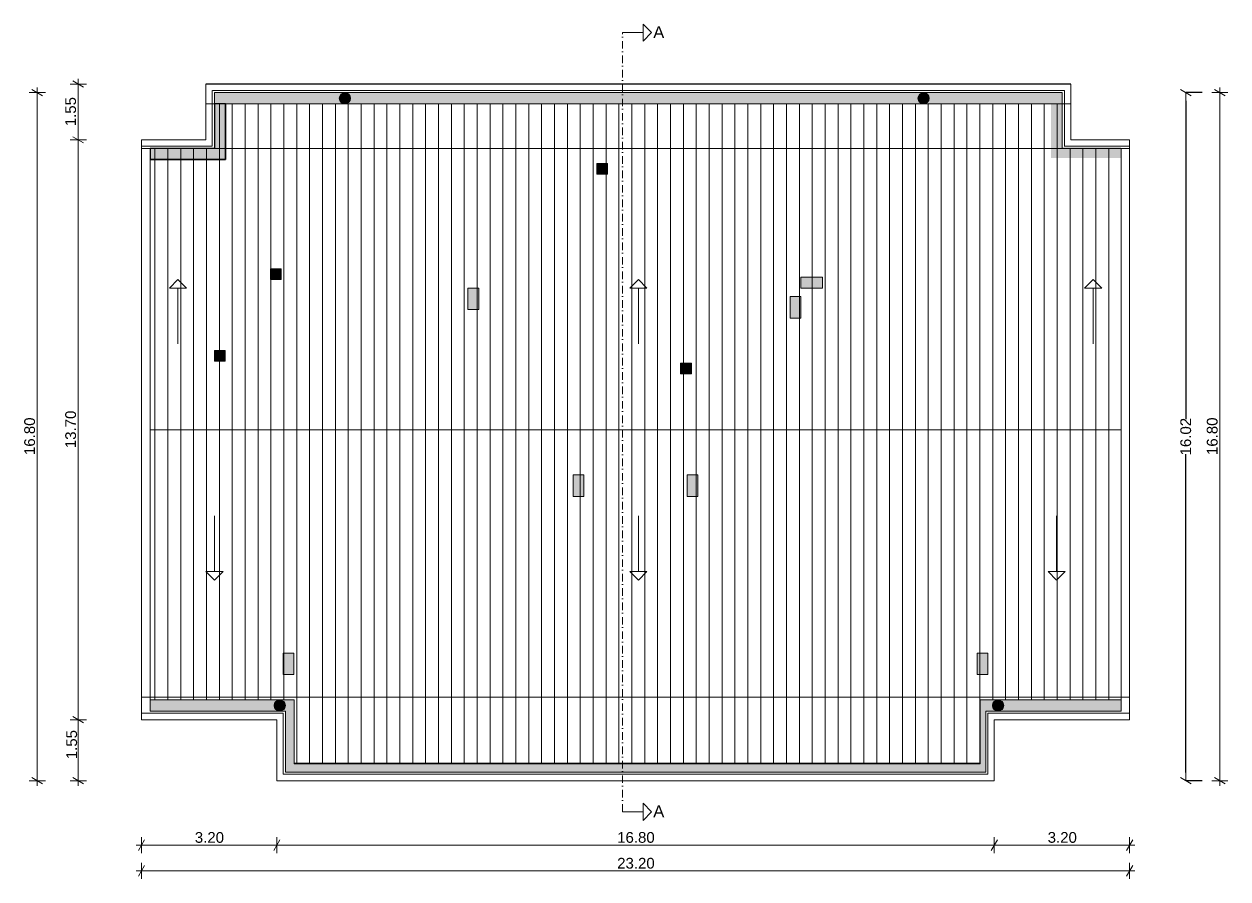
# Model space of a CAD drawing. Header units: feet. Extents: x 2565673 to 2671128, y -122443 to -81443.
# Drawn here: x 2643109 to 2671128, y -111517 to -91613 of the extents above; entities that cross this region are included whole.
import ezdxf

# ---------------------------------------------------------------- set-up
doc = ezdxf.new("R2010")
doc.units = ezdxf.units.FT
doc.header["$MEASUREMENT"] = 0
doc.linetypes.add('Dot & Dashed', pattern=[335.138881, 176.388884, -88.194442, 0, -70.555556])
for name, color, linetype in [('Dimensioning - General', 7, 'Continuous'), ('Exterior walls', 7, 'Continuous'), ('Shell - Roof', 7, 'Continuous'), ('Structural - Bearing', 7, 'Continuous')]:
    doc.layers.add(name, color=color, linetype=linetype)
for name, color, linetype, lineweight in [('Exterior walls_Pen_No__1', 7, 'Continuous', 5), ('Exterior walls_Pen_No__20', 1, 'Continuous', 5), ('Shell - Roof_Pen_No__1', 7, 'Continuous', 5), ('Shell - Roof_Pen_No__21', 7, 'Continuous', 5), ('Structural - Bearing_Pen_No__1', 7, 'Continuous', 5), ('Text blocks_Pen_No__20', 1, 'Continuous', 5)]:
    doc.layers.add(name, color=color, linetype=linetype, lineweight=lineweight)
for name, color, linetype, lineweight, true_color in [('Exterior walls_Pen_No__102', 7, 'Continuous', 5, 0xcccccc), ('Structural - Bearing_Pen_No__25', 7, 'Continuous', 5, 0x40a5ff), ('Structural - Bearing_Pen_No__62', 7, 'Continuous', 5, 0xaaaaaa), ('Structural - Bearing_Pen_No__89', 7, 'Continuous', 5, 0x71cebe)]:
    doc.layers.add(name, color=color, linetype=linetype, lineweight=lineweight, true_color=true_color)
doc.styles.add('GENERATED_STYLE_1', font='arial.ttf')
doc.dimstyles.new('GENERATED_STYLE__2', dxfattribs={"dimtxt": 250, "dimasz": 190, "dimexe": 0.18, "dimexo": 3, "dimgap": 0.09, "dimtad": 1, "dimlfac": 0.001, "dimzin": 0, "dimdsep": 46, "dimtxsty": 'GENERATED_STYLE_1', "dimblk": 'ARROWHEAD_2', "dimblk1": 'ARROWHEAD_2', "dimblk2": 'ARROWHEAD_2', "dimcen": 0.09, "dimclrd": 7, "dimclre": 7, "dimclrt": 7, "dimadec": 0, "dimazin": 0, "dimtfac": 1, "dimtdec": 4, "dimtmove": 2, "dimatfit": 3, "dimfxl": 1, "dimtolj": 1, "dimtzin": 0, "dimarcsym": 0})

# ---------------------------------------------------------------- blocks, each defined once
blk = doc.blocks.new('Slab_1', base_point=(2576682, -107809))
at = {"layer": 'Structural - Bearing_Pen_No__89', "color": 123, "linetype": 'Continuous', "lineweight": 5, "true_color": 0x71cebe, "flags": 128}
blk.add_lwpolyline([(2576682, -107809), (2579832, -107809), (2579832, -109229), (2596532, -109229), (2596532, -107809), (2599682, -107809), (2599682, -107288), (2576682, -107288)], close=True, dxfattribs=at)
blk = doc.blocks.new('Slab_2', base_point=(2599682, -94509))
at = {"layer": 'Structural - Bearing_Pen_No__89', "color": 123, "linetype": 'Continuous', "lineweight": 5, "true_color": 0x71cebe, "flags": 128}
blk.add_lwpolyline([(2599682, -94509), (2599682, -94309), (2598312, -94309), (2598312, -93470), (2578182, -93470), (2578182, -94309), (2576682, -94309), (2576682, -94509)], close=True, dxfattribs=at)
blk = doc.blocks.new('Wall_1', base_point=(2576682, -107809))
at = {"layer": 'Exterior walls_Pen_No__1', "color": 7, "linetype": 'Continuous', "lineweight": 5, "flags": 128}
for points in [[(2579982, -107659), (2576682, -107659)], [(2576682, -107659), (2576682, -107809)], [(2576682, -107809), (2579832, -107809)]]:
    blk.add_lwpolyline(points, dxfattribs=at)
blk = doc.blocks.new('Wall_2', base_point=(2579832, -107809))
at = {"layer": 'Exterior walls_Pen_No__1', "color": 7, "linetype": 'Continuous', "lineweight": 5, "flags": 128}
for points in [[(2579832, -107809), (2579832, -109229)], [(2579982, -109079), (2579982, -107659)]]:
    blk.add_lwpolyline(points, dxfattribs=at)
blk = doc.blocks.new('Wall_3', base_point=(2579832, -109229))
at = {"layer": 'Exterior walls_Pen_No__1', "color": 7, "linetype": 'Continuous', "lineweight": 5, "flags": 128}
for points in [[(2579832, -109229), (2596532, -109229)], [(2596382, -109079), (2579982, -109079)]]:
    blk.add_lwpolyline(points, dxfattribs=at)
blk = doc.blocks.new('Wall_4', base_point=(2596532, -109229))
at = {"layer": 'Exterior walls_Pen_No__1', "color": 7, "linetype": 'Continuous', "lineweight": 5, "flags": 128}
for points in [[(2596382, -107659), (2596382, -109079)], [(2596532, -109229), (2596532, -107809)]]:
    blk.add_lwpolyline(points, dxfattribs=at)
blk = doc.blocks.new('Wall_5', base_point=(2596532, -107809))
at = {"layer": 'Exterior walls_Pen_No__1', "color": 7, "linetype": 'Continuous', "lineweight": 5, "flags": 128}
for points in [[(2599682, -107659), (2596382, -107659)], [(2596532, -107809), (2599682, -107809)], [(2599682, -107809), (2599682, -107659)]]:
    blk.add_lwpolyline(points, dxfattribs=at)
blk = doc.blocks.new('Wall_6', base_point=(2599682, -94309))
at = {"layer": 'Exterior walls_Pen_No__1', "color": 7, "linetype": 'Continuous', "lineweight": 5, "flags": 128}
for points in [[(2599682, -94309), (2598312, -94309)], [(2599682, -94459), (2599682, -94309)], [(2598162, -94459), (2599682, -94459)]]:
    blk.add_lwpolyline(points, dxfattribs=at)
blk = doc.blocks.new('Wall_7', base_point=(2598312, -94309))
at = {"layer": 'Exterior walls_Pen_No__1', "color": 7, "linetype": 'Continuous', "lineweight": 5, "flags": 128}
for points in [[(2598312, -94309), (2598312, -93009)], [(2598162, -93159), (2598162, -94459)]]:
    blk.add_lwpolyline(points, dxfattribs=at)
blk = doc.blocks.new('Wall_8', base_point=(2598312, -93009))
at = {"layer": 'Exterior walls_Pen_No__1', "color": 7, "linetype": 'Continuous', "lineweight": 5, "flags": 128}
for points in [[(2598312, -93009), (2578182, -93009)], [(2578332, -93159), (2598162, -93159)]]:
    blk.add_lwpolyline(points, dxfattribs=at)
blk = doc.blocks.new('Wall_9', base_point=(2578182, -93009))
at = {"layer": 'Exterior walls_Pen_No__1', "color": 7, "linetype": 'Continuous', "lineweight": 5, "flags": 128}
for points in [[(2578182, -93009), (2578182, -94309)], [(2578332, -94459), (2578332, -93159)]]:
    blk.add_lwpolyline(points, dxfattribs=at)
blk = doc.blocks.new('Wall_10', base_point=(2578182, -94309))
at = {"layer": 'Exterior walls_Pen_No__1', "color": 7, "linetype": 'Continuous', "lineweight": 5, "flags": 128}
for points in [[(2578182, -94309), (2576682, -94309)], [(2576682, -94309), (2576682, -94459)], [(2576682, -94459), (2578332, -94459)]]:
    blk.add_lwpolyline(points, dxfattribs=at)
blk = doc.blocks.new('Line_1', base_point=(2588247, -99059))
at = {"layer": 'Shell - Roof_Pen_No__1', "color": 7, "linetype": 'Continuous', "lineweight": 5}
for p, q in [((2588247, -97559), (2588047, -97759)), ((2588447, -97759), (2588047, -97759)), ((2588247, -97559), (2588447, -97759))]:
    blk.add_line(p, q, dxfattribs=at)
at = {"layer": 'Shell - Roof_Pen_No__21', "color": 7, "linetype": 'Continuous', "lineweight": 5}
blk.add_line((2588247, -99059), (2588247, -97759), dxfattribs=at)
blk = doc.blocks.new('Line_2', base_point=(2588247, -103059))
at = {"layer": 'Shell - Roof_Pen_No__1', "color": 7, "linetype": 'Continuous', "lineweight": 5}
for p, q in [((2588247, -104559), (2588047, -104359)), ((2588047, -104359), (2588447, -104359)), ((2588247, -104559), (2588447, -104359))]:
    blk.add_line(p, q, dxfattribs=at)
at = {"layer": 'Shell - Roof_Pen_No__21', "color": 7, "linetype": 'Continuous', "lineweight": 5}
blk.add_line((2588247, -103059), (2588247, -104359), dxfattribs=at)
blk = doc.blocks.new('Line_3', base_point=(2598832, -99059))
at = {"layer": 'Shell - Roof_Pen_No__1', "color": 7, "linetype": 'Continuous', "lineweight": 5}
for p, q in [((2598832, -97559), (2598632, -97759)), ((2599032, -97759), (2598632, -97759)), ((2598832, -97559), (2599032, -97759))]:
    blk.add_line(p, q, dxfattribs=at)
at = {"layer": 'Shell - Roof_Pen_No__21', "color": 7, "linetype": 'Continuous', "lineweight": 5}
blk.add_line((2598832, -99059), (2598832, -97759), dxfattribs=at)
blk = doc.blocks.new('Line_4', base_point=(2577532, -99059))
at = {"layer": 'Shell - Roof_Pen_No__1', "color": 7, "linetype": 'Continuous', "lineweight": 5}
for p, q in [((2577532, -97559), (2577332, -97759)), ((2577732, -97759), (2577332, -97759)), ((2577532, -97559), (2577732, -97759))]:
    blk.add_line(p, q, dxfattribs=at)
at = {"layer": 'Shell - Roof_Pen_No__21', "color": 7, "linetype": 'Continuous', "lineweight": 5}
blk.add_line((2577532, -99059), (2577532, -97759), dxfattribs=at)
blk = doc.blocks.new('Line_5', base_point=(2578382, -103059))
at = {"layer": 'Shell - Roof_Pen_No__1', "color": 7, "linetype": 'Continuous', "lineweight": 5}
for p, q in [((2578382, -104559), (2578182, -104359)), ((2578182, -104359), (2578582, -104359)), ((2578382, -104559), (2578582, -104359))]:
    blk.add_line(p, q, dxfattribs=at)
at = {"layer": 'Shell - Roof_Pen_No__21', "color": 7, "linetype": 'Continuous', "lineweight": 5}
blk.add_line((2578382, -103059), (2578382, -104359), dxfattribs=at)
blk = doc.blocks.new('Line_6', base_point=(2597982, -103059))
at = {"layer": 'Shell - Roof_Pen_No__1', "color": 7, "linetype": 'Continuous', "lineweight": 5}
for p, q in [((2597982, -104559), (2597782, -104359)), ((2597782, -104359), (2598182, -104359)), ((2597982, -104559), (2598182, -104359))]:
    blk.add_line(p, q, dxfattribs=at)
at = {"layer": 'Shell - Roof_Pen_No__21', "color": 7, "linetype": 'Continuous', "lineweight": 5}
blk.add_line((2597982, -103059), (2597982, -104359), dxfattribs=at)
blk = doc.blocks.new('Line_7', base_point=(2587881, -91813))
at = {"layer": 'Exterior walls_Pen_No__20', "color": 1, "linetype": 'Continuous', "lineweight": 5}
for p, q in [((2588557, -91813), (2588357, -91613)), ((2588357, -92013), (2588357, -91613)), ((2587881, -91813), (2588357, -91813)), ((2588557, -91813), (2588357, -92013))]:
    blk.add_line(p, q, dxfattribs=at)
blk = doc.blocks.new('Line_8', base_point=(2587881, -109953))
at = {"layer": 'Exterior walls_Pen_No__20', "color": 1, "linetype": 'Continuous', "lineweight": 5}
for p, q in [((2588557, -109953), (2588357, -109753)), ((2588357, -110153), (2588357, -109753)), ((2587881, -109953), (2588357, -109953)), ((2588557, -109953), (2588357, -110153))]:
    blk.add_line(p, q, dxfattribs=at)
blk = doc.blocks.new('ARROWHEAD_2')
at = {"color": 0, "linetype": 'Continuous', "lineweight": 0}
for p, q in [((0, 0), (-1, 0)), ((-0.38, -0.66), (0.38, 0.66))]:
    blk.add_line(p, q, dxfattribs=at)
blk = doc.blocks.new('*D28')
at = {"layer": 'Defpoints', "color": 0, "linetype": 'Continuous', "transparency": 16777216}
for p in [(2670147, -93209), (2670533, -93209), (2670533, -109229)]:
    blk.add_point(p, dxfattribs=at)
at = {"layer": 'Dimensioning - General', "color": 7, "linetype": 'Continuous', "lineweight": -2, "transparency": 16777216}
for p, q in [((2670530, -93209), (2670146, -93209)), ((2670147, -93399), (2670147, -100810)), ((2670147, -109039), (2670147, -101628)), ((2670530, -109229), (2670146, -109229))]:
    blk.add_line(p, q, dxfattribs=at)
at = {"layer": 'Dimensioning - General', "color": 7, "linetype": 'Continuous', "lineweight": -2, "transparency": 16777216, "xscale": 190, "yscale": 190, "zscale": 190}
for p, rotation in [((2670147, -93209), 90), ((2670147, -109229), 270)]:
    blk.add_blockref('ARROWHEAD_2', p, dxfattribs=dict(at, rotation=rotation))
at = {"layer": 'Dimensioning - General', "color": 7, "linetype": 'Continuous', "lineweight": 0, "transparency": 16777216, "insert": (2670147, -101219), "char_height": 250, "attachment_point": 5, "rotation": 90, "style": 'GENERATED_STYLE_1'}
blk.add_mtext('\\A1;16.02', dxfattribs=at)

msp = doc.modelspace()

# ---------------------------------------------------------------- hatches: boundary and pattern name
at = {"layer": 'Exterior walls_Pen_No__102', "linetype": 'Continuous', "lineweight": 5, "true_color": 0xcccccc}
for points in [[(2656690.705, -95109.236), (2656440.705, -95109.236), (2656440.705, -94859.236), (2656690.705, -94859.236)], [(2649090.705, -97559.236), (2648840.705, -97559.236), (2648840.705, -97309.236), (2649090.705, -97309.236)], [(2653690.705, -98259.236), (2653440.705, -98259.236), (2653440.705, -97759.236), (2653690.705, -97759.236)], [(2661190.705, -97759.236), (2661190.705, -97509.236), (2661690.705, -97509.236), (2661690.705, -97759.236)], [(2661190.705, -98459.236), (2660940.705, -98459.236), (2660940.705, -97959.236), (2661190.705, -97959.236)], [(2647790.705, -99462.267), (2647540.705, -99462.267), (2647540.705, -99212.267), (2647790.705, -99212.267)], [(2658640.705, -99759.236), (2658390.705, -99759.236), (2658390.705, -99509.236), (2658640.705, -99509.236)], [(2656140.705, -102609.236), (2655890.705, -102609.236), (2655890.705, -102109.236), (2656140.705, -102109.236)], [(2658790.705, -102609.236), (2658540.705, -102609.236), (2658540.705, -102109.236), (2658790.705, -102109.236)], [(2649390.705, -106759.236), (2649140.705, -106759.236), (2649140.705, -106259.236), (2649390.705, -106259.236)], [(2665540.705, -106759.236), (2665290.705, -106759.236), (2665290.705, -106259.236), (2665540.705, -106259.236)]]:
    msp.add_hatch(color=254, dxfattribs=at).paths.add_polyline_path(points)
at = {"layer": 'Structural - Bearing_Pen_No__1', "linetype": 'Continuous', "lineweight": 5}
for points in [[(2650575.793, -93470.206, -1), (2650575.793, -93209.237, -1)], [(2664043.547, -93470.206, -1), (2664043.547, -93209.237, -1)], [(2649061.304, -107609.237, -1), (2649061.304, -107348.267, -1)], [(2665779.689, -107609.237, -1), (2665779.689, -107348.267, -1)]]:
    msp.add_hatch(color=7, dxfattribs=at).paths.add_polyline_path(points)
at = {"layer": 'Structural - Bearing_Pen_No__25', "linetype": 'Continuous', "lineweight": 5, "true_color": 0x40a5ff}
for points in [[(2667270.869, -93470.206), (2647540.705, -93470.206), (2647540.705, -93209.237), (2667270.869, -93209.237)], [(2647800.705, -93470.206), (2647540.705, -93470.206), (2647540.705, -94509.237), (2646040.705, -94509.237), (2646040.705, -94769.237), (2647800.705, -94769.237)], [(2667010.885, -93433.088), (2667270.885, -93433.088), (2667270.885, -94472.119), (2668643.194, -94472.119), (2668643.194, -94732.119), (2667010.885, -94732.119)], [(2646040.705, -107609.237), (2649190.705, -107609.237), (2649190.705, -108824.575), (2649190.705, -109029.237), (2665490.705, -109029.237), (2665490.705, -108824.575), (2665490.705, -107609.237), (2668640.705, -107609.237), (2668640.705, -107348.267), (2665490.705, -107348.267), (2665359.759, -107348.267), (2665359.759, -108824.575), (2649397.083, -108824.575), (2649397.083, -107609.237), (2649397.083, -107347.443), (2649190.705, -107347.443), (2646040.705, -107347.443)]]:
    msp.add_hatch(color=161, dxfattribs=at).paths.add_polyline_path(points)
at = {"layer": 'Structural - Bearing_Pen_No__62', "linetype": 'Continuous', "lineweight": 5, "true_color": 0xaaaaaa}
h = msp.add_hatch(dxfattribs=at)
h.set_pattern_fill('SOLDIER_COURSE', color=253, style=0, pattern_type=2)
h.set_pattern_definition([(90, (2660854.7, -98280.23), (300, 0), [])])
h.paths.add_polyline_path([(2646040.705, -101059.237), (2646040.705, -94509.237), (2647540.705, -94509.236), (2647540.705, -93470.206), (2667270.869, -93470.206), (2667270.869, -94509.236), (2668640.705, -94509.237), (2668640.705, -101059.237)])
h = msp.add_hatch(dxfattribs=at)
h.set_pattern_fill('SOLDIER_COURSE', color=253, style=0, pattern_type=2)
h.set_pattern_definition([(270, (2660854.7, -103838.24), (300, 0), [])])
h.paths.add_polyline_path([(2649397.083, -107347.443), (2649397.083, -108838.165), (2665359.759, -108838.165), (2665359.759, -107348.267), (2668640.705, -107348.267), (2668640.705, -101059.237), (2665490.705, -101059.237), (2649190.705, -101059.237), (2646040.705, -101059.237), (2646040.705, -107347.443)])

# ---------------------------------------------------------------- linework, layer by layer
for points in [[(2667470.869, -93009.236), (2647340.705, -93009.236)], [(2647540.705, -93470.206), (2647540.705, -94509.237), (2646040.705, -94509.237)], [(2647800.705, -93470.206), (2647800.705, -94769.237), (2646040.705, -94769.237)]]:
    msp.add_lwpolyline(points)
msp.add_lwpolyline([(2646040.705, -94509.237), (2646040.705, -94769.237), (2647800.705, -94769.237), (2647800.705, -93470.206), (2647540.705, -93470.206), (2647540.705, -94509.237)], close=True)
at = {"layer": 'Dimensioning - General', "color": 7, "linetype": 'Continuous', "lineweight": 5}
for p, q in [((2644558.122, -93009.236), (2644183.122, -93009.236)), ((2644495.622, -93081.405), (2644245.622, -92937.068)), ((2644370.622, -93009.236), (2644370.622, -92886.986)), ((2644370.622, -94309.236), (2644370.622, -93009.236)), ((2643603.883, -93209.237), (2643228.883, -93209.237)), ((2643541.383, -93281.406), (2643291.383, -93137.068)), ((2643416.383, -93209.237), (2643416.383, -93086.987)), ((2643416.383, -109229.236), (2643416.383, -93209.237)), ((2671128.205, -93209.237), (2670753.205, -93209.237)), ((2671065.705, -93281.406), (2670815.705, -93137.068)), ((2670940.705, -93209.237), (2670940.705, -93086.987)), ((2670940.705, -109229.236), (2670940.705, -93209.237)), ((2644558.122, -94309.236), (2644183.122, -94309.236)), ((2644558.122, -94309.236), (2644183.122, -94309.236)), ((2644245.622, -94237.068), (2644495.622, -94381.405)), ((2644245.622, -94237.068), (2644495.622, -94381.405)), ((2644370.622, -107809.236), (2644370.622, -94309.236)), ((2644558.122, -107809.236), (2644183.122, -107809.236)), ((2644558.122, -107809.236), (2644183.122, -107809.236)), ((2644245.622, -107737.068), (2644495.622, -107881.405)), ((2644245.622, -107737.068), (2644495.622, -107881.405)), ((2644370.622, -109229.236), (2644370.622, -107809.236)), ((2643603.883, -109229.236), (2643228.883, -109229.236)), ((2643291.383, -109157.068), (2643541.383, -109301.405)), ((2643416.383, -109351.486), (2643416.383, -109229.236)), ((2644558.122, -109229.236), (2644183.122, -109229.236)), ((2644245.622, -109157.068), (2644495.622, -109301.405)), ((2644370.622, -109351.486), (2644370.622, -109229.236)), ((2671128.205, -109229.236), (2670753.205, -109229.236)), ((2670815.705, -109157.068), (2671065.705, -109301.405)), ((2670940.705, -109351.486), (2670940.705, -109229.236)), ((2645912.873, -110604.236), (2645768.536, -110854.236)), ((2645840.705, -110916.736), (2645840.705, -110541.736)), ((2649062.873, -110604.236), (2648918.536, -110854.236)), ((2649062.873, -110604.236), (2648918.536, -110854.236)), ((2648990.705, -110916.736), (2648990.705, -110541.736)), ((2648990.705, -110916.736), (2648990.705, -110541.736)), ((2665762.873, -110604.236), (2665618.536, -110854.236)), ((2665762.873, -110604.236), (2665618.536, -110854.236)), ((2665690.705, -110916.736), (2665690.705, -110541.736)), ((2665690.705, -110916.736), (2665690.705, -110541.736)), ((2668768.536, -110854.236), (2668912.873, -110604.236)), ((2668840.705, -110916.736), (2668840.705, -110541.736)), ((2645718.455, -110729.236), (2645840.705, -110729.236)), ((2645840.705, -110729.236), (2648990.705, -110729.236)), ((2648990.705, -110729.236), (2665690.705, -110729.236)), ((2665690.705, -110729.236), (2668840.705, -110729.236)), ((2668840.705, -110729.236), (2668962.955, -110729.236)), ((2645912.873, -111204.236), (2645768.536, -111454.236)), ((2645840.705, -111516.736), (2645840.705, -111141.736)), ((2668768.536, -111454.236), (2668912.873, -111204.236)), ((2668840.705, -111516.736), (2668840.705, -111141.736)), ((2645718.455, -111329.236), (2645840.705, -111329.236)), ((2645840.705, -111329.236), (2668840.705, -111329.236)), ((2668840.705, -111329.236), (2668962.955, -111329.236))]:
    msp.add_line(p, q, dxfattribs=at)
at = {"layer": 'Exterior walls_Pen_No__1', "color": 7, "linetype": 'Continuous', "lineweight": 5, "flags": 128}
for points in [[(2656690.705, -95109.236), (2656440.705, -95109.236), (2656440.705, -94859.236), (2656690.705, -94859.236)], [(2649090.705, -97559.236), (2648840.705, -97559.236), (2648840.705, -97309.236), (2649090.705, -97309.236)], [(2653690.705, -98259.236), (2653440.705, -98259.236), (2653440.705, -97759.236), (2653690.705, -97759.236)], [(2661190.705, -97759.236), (2661190.705, -97509.236), (2661690.705, -97509.236), (2661690.705, -97759.236)], [(2661190.705, -98459.236), (2660940.705, -98459.236), (2660940.705, -97959.236), (2661190.705, -97959.236)], [(2647790.705, -99462.267), (2647540.705, -99462.267), (2647540.705, -99212.267), (2647790.705, -99212.267)], [(2658640.705, -99759.236), (2658390.705, -99759.236), (2658390.705, -99509.236), (2658640.705, -99509.236)], [(2656140.705, -102609.236), (2655890.705, -102609.236), (2655890.705, -102109.236), (2656140.705, -102109.236)], [(2658790.705, -102609.236), (2658540.705, -102609.236), (2658540.705, -102109.236), (2658790.705, -102109.236)], [(2649390.705, -106759.236), (2649140.705, -106759.236), (2649140.705, -106259.236), (2649390.705, -106259.236)], [(2665540.705, -106759.236), (2665290.705, -106759.236), (2665290.705, -106259.236), (2665540.705, -106259.236)]]:
    msp.add_lwpolyline(points, close=True, dxfattribs=at)
at = {"layer": 'Exterior walls_Pen_No__20', "color": 1, "linetype": 'Dot & Dashed', "lineweight": 5}
msp.add_line((2657039.593, -109952.829), (2657039.593, -91812.772), dxfattribs=at)
at = {"layer": 'Structural - Bearing_Pen_No__1', "color": 7, "linetype": 'Continuous', "lineweight": 5, "flags": 128}
for points in [[(2645840.705, -107809.237), (2648990.705, -107809.237), (2648990.705, -109229.237), (2665690.705, -109229.237), (2665690.705, -107809.237), (2668840.705, -107809.237), (2668840.705, -94309.237), (2667470.869, -94309.237), (2667470.869, -93009.237), (2647340.705, -93009.237), (2647340.705, -94309.237), (2645840.705, -94309.237)], [(2646040.705, -107609.237), (2649190.705, -107609.237), (2649190.705, -109029.237), (2665490.705, -109029.237), (2665490.705, -107609.237), (2668640.705, -107609.237), (2668640.705, -94509.237), (2667270.869, -94509.237), (2667270.869, -93209.237), (2647540.705, -93209.237), (2647540.705, -94509.237), (2646040.705, -94509.237)], [(2667270.869, -93470.206), (2647540.705, -93470.206), (2647540.705, -93209.237), (2667270.869, -93209.237)], [(2646040.705, -101059.237), (2646040.705, -94509.237), (2647540.705, -94509.236), (2647540.705, -93470.206), (2667270.869, -93470.206), (2667270.869, -94509.236), (2668640.705, -94509.237), (2668640.705, -101059.237)], [(2649397.083, -107347.443), (2649397.083, -108838.165), (2665359.759, -108838.165), (2665359.759, -107348.267), (2668640.705, -107348.267), (2668640.705, -101059.237), (2665490.705, -101059.237), (2649190.705, -101059.237), (2646040.705, -101059.237), (2646040.705, -107347.443)], [(2646040.705, -107609.237), (2649190.705, -107609.237), (2649190.705, -108824.575), (2649190.705, -109029.237), (2665490.705, -109029.237), (2665490.705, -108824.575), (2665490.705, -107609.237), (2668640.705, -107609.237), (2668640.705, -107348.267), (2665490.705, -107348.267), (2665359.759, -107348.267), (2665359.759, -108824.575), (2649397.083, -108824.575), (2649397.083, -107609.237), (2649397.083, -107347.443), (2649190.705, -107347.443), (2646040.705, -107347.443)]]:
    msp.add_lwpolyline(points, close=True, dxfattribs=at)
for points in [[(2650575.793, -93470.206, -1), (2650575.793, -93209.237, -1)], [(2664043.547, -93470.206, -1), (2664043.547, -93209.237, -1)], [(2649061.304, -107609.237, -1), (2649061.304, -107348.267, -1)], [(2665779.689, -107609.237, -1), (2665779.689, -107348.267, -1)]]:
    msp.add_lwpolyline(points, format="xyb", close=True, dxfattribs=at)

# ---------------------------------------------------------------- block references
at = {"layer": 'Exterior walls', "color": 1, "linetype": 'Continuous', "lineweight": 5}
for name, p in [('Line_7', (2657039.593, -91812.772)), ('Line_8', (2657039.593, -109952.829))]:
    msp.add_blockref(name, p, dxfattribs=at)
at = {"layer": 'Exterior walls', "color": 7, "lineweight": 5}
for name, p in [('Wall_8', (2667470.869, -93009.236)), ('Wall_9', (2647340.705, -93009.236)), ('Wall_7', (2667470.869, -94309.236)), ('Wall_10', (2647340.705, -94309.236)), ('Wall_6', (2668840.705, -94309.236)), ('Wall_1', (2645840.705, -107809.236)), ('Wall_2', (2648990.705, -107809.237)), ('Wall_4', (2665690.705, -109229.236)), ('Wall_5', (2665690.705, -107809.236)), ('Wall_3', (2648990.705, -109229.236))]:
    msp.add_blockref(name, p, dxfattribs=at)
at = {"layer": 'Shell - Roof', "color": 7, "linetype": 'Continuous', "lineweight": 5}
for name, p in [('Line_4', (2646690.705, -99059.237)), ('Line_1', (2657405.787, -99059.237)), ('Line_3', (2667990.705, -99059.237)), ('Line_5', (2647540.705, -103059.237)), ('Line_2', (2657405.787, -103059.237)), ('Line_6', (2667140.705, -103059.237))]:
    msp.add_blockref(name, p, dxfattribs=at)
at = {"layer": 'Structural - Bearing', "color": 123, "linetype": 'Continuous', "lineweight": 5, "true_color": 0x71cebe}
for name, p in [('Slab_2', (2668840.705, -94509.237)), ('Slab_1', (2645840.705, -107809.236))]:
    msp.add_blockref(name, p, dxfattribs=at)

# ---------------------------------------------------------------- texts
at = {"layer": 'Dimensioning - General', "color": 7, "lineweight": 5, "char_height": 250, "attachment_point": 7, "rotation": 90, "style": 'GENERATED_STYLE_1'}
for s, insert in [('\\A1;1.55', (2644320.622, -93991.809)), ('\\A1;16.80', (2643366.383, -101646.665)), ('\\A1;13.70', (2644320.622, -101486.665)), ('\\A1;16.80', (2670890.705, -101646.665)), ('\\A1;1.55', (2644345.622, -108729.449))]:
    msp.add_mtext(s, dxfattribs=dict(at, insert=insert))
at = {"layer": 'Dimensioning - General', "color": 7, "lineweight": 5, "char_height": 250, "attachment_point": 7, "style": 'GENERATED_STYLE_1'}
for s, insert in [('\\A1;3.20', (2647083.132, -110679.236)), ('\\A1;16.80', (2656913.276, -110679.236)), ('\\A1;3.20', (2666933.132, -110679.236)), ('\\A1;23.20', (2656913.276, -111279.236))]:
    msp.add_mtext(s, dxfattribs=dict(at, insert=insert))
at = {"layer": 'Text blocks_Pen_No__20', "color": 1, "linetype": 'Continuous', "lineweight": 5, "char_height": 275, "attachment_point": 3, "style": 'GENERATED_STYLE_1'}
for insert in [(2658009.611, -91663.876), (2658009.611, -109803.933)]:
    msp.add_mtext('\\A1;A', dxfattribs=dict(at, insert=insert))

# ---------------------------------------------------------------- dimensions: what is measured, and where the dimension line sits
at = {"layer": 'Dimensioning - General', "color": 7, "linetype": 'Continuous', "lineweight": 0}
dim = msp.add_aligned_dim(p1=(2670533.039, -109229.236), p2=(2670533.039, -93209.237), distance=386.421, dimstyle='GENERATED_STYLE__2', override={"dimexo": 3}, dxfattribs=at)
dim.commit()
dim.dimension.update_dxf_attribs({"geometry": '*D28', "text_midpoint": (2670146.618, -101219.237), "text_rotation": 90})

doc.saveas('drawing.dxf')
